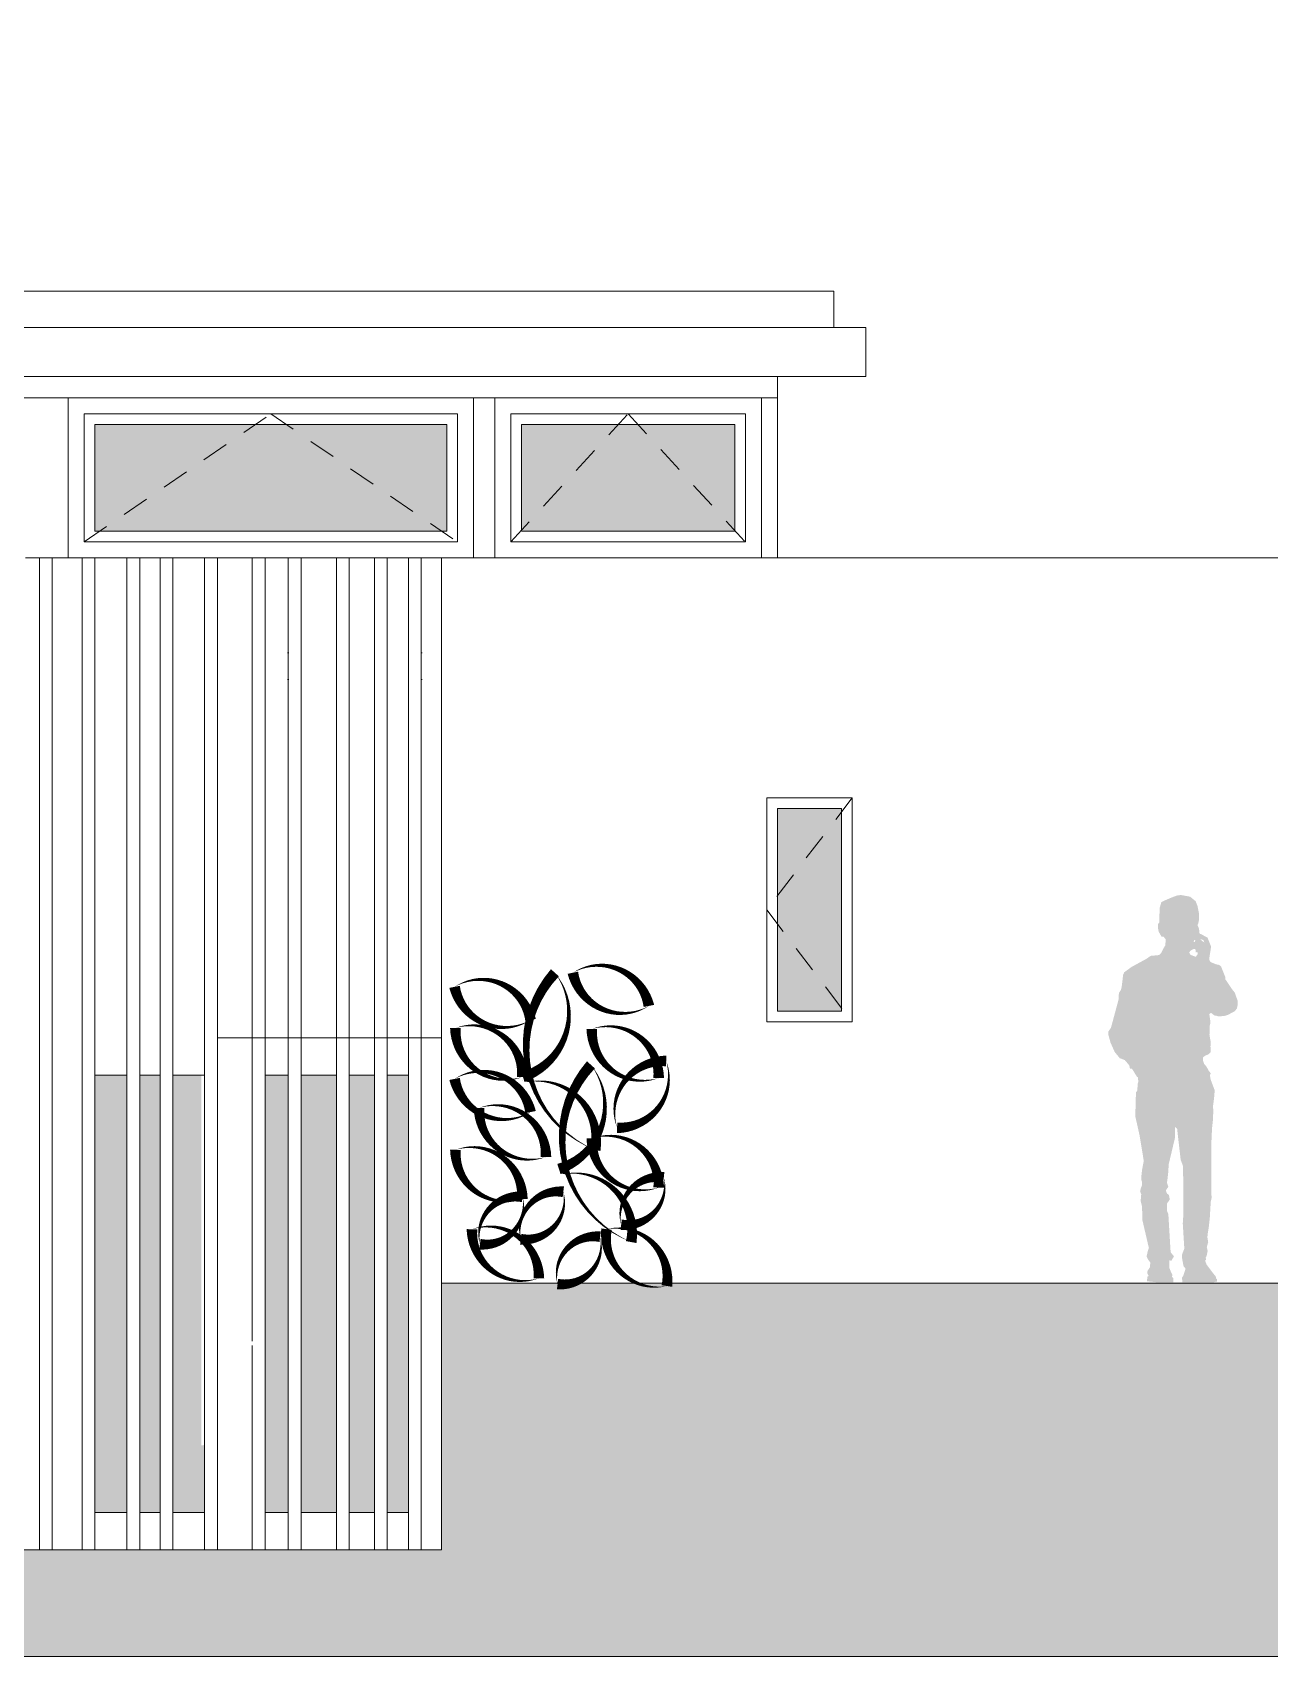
# Model space of a CAD drawing. Header units: metres. Extents: x -183 to 1639, y -350 to 198.
# Drawn here: x 558.83 to 564.62, y -183.95 to -176.33 of the extents above; entities that cross this region are included whole.
import ezdxf

# ---------------------------------------------------------------- set-up
doc = ezdxf.new("R2010")
doc.units = ezdxf.units.M
doc.header["$MEASUREMENT"] = 0
doc.header["$XCLIPFRAME"] = 2
doc.linetypes.add('DASHED', pattern=[19.05, 12.7, -6.35])
for name, color, linetype in [('2 lidi', 4, 'Continuous'), ('okna', 4, 'Continuous'), ('pohled', 4, 'Continuous'), ('SRAFA', 251, 'Continuous'), ('SRAFY-TERÉN', 252, 'Continuous'), ('stafaz', 254, 'Continuous'), ('zariz.predmety', 203, 'Continuous')]:
    doc.layers.add(name, color=color, linetype=linetype)
doc.layers.add('FLOATINGWINDOWS', color=2, linetype='Continuous', plot=False)
picture_1 = doc.add_image_def('image1.jpg', size_in_pixel=(1024, 512))
pattern_1 = [(360, (28.2745, 62.7584), (0.03125, 0.0625), [0, -0.0625])]

# ---------------------------------------------------------------- blocks, each defined once
blk = doc.blocks.new('pan')
at = {"layer": '2 lidi'}
h = blk.add_hatch(color=254, dxfattribs=at)
h.dxf.hatch_style = 1
h.paths.add_polyline_path([(162.087, 139.2882), (162.087, 139.3041), (162.075, 139.3226), (162.0393, 139.455), (162.0393, 139.4736), (162.0366, 139.4868), (162.0287, 139.4987), (162.0247, 139.5146), (162.0181, 139.5703), (162.0128, 139.5822), (161.9783, 139.6073), (161.9081, 139.6457), (161.8895, 139.659), (161.8485, 139.663), (161.8392, 139.6735), (161.8286, 139.6947), (161.8207, 139.708), (161.818, 139.7358), (161.8286, 139.749), (161.8379, 139.749), (161.8511, 139.7715), (161.8551, 139.7914), (161.8538, 139.81), (161.8485, 139.8152), (161.8471, 139.8828), (161.8392, 139.9106), (161.8233, 139.9187), (161.7942, 139.9312), (161.7663, 139.9418), (161.7471, 139.9444), (161.7041, 139.9365), (161.6782, 139.9153), (161.6696, 139.8934), (161.663, 139.861), (161.6623, 139.8299), (161.665, 139.8147), (161.6689, 139.8034), (161.6696, 139.8001), (161.667, 139.7981), (161.6623, 139.7862), (161.6597, 139.763), (161.6524, 139.761), (161.6338, 139.7504), (161.6232, 139.7451), (161.6213, 139.7412), (161.6067, 139.7047), (161.6067, 139.6961), (161.6133, 139.6538), (161.6146, 139.6425), (161.6107, 139.6326), (161.6027, 139.6279), (161.5822, 139.6193), (161.5683, 139.6167), (161.559, 139.6094), (161.5384, 139.5577), (161.5384, 139.5485), (161.5073, 139.5023), (161.4941, 139.4857), (161.4901, 139.4738), (161.4855, 139.4605), (161.4815, 139.4499), (161.4808, 139.4307), (161.4848, 139.4122), (161.4947, 139.3996), (161.5113, 139.391), (161.5252, 139.3831), (161.5398, 139.3784), (161.5484, 139.3771), (161.5709, 139.3751), (161.5789, 139.3778), (161.5908, 139.3798), (161.6027, 139.3897), (161.6073, 139.3917), (161.614, 139.3851), (161.6107, 139.3625), (161.6087, 139.346), (161.6126, 139.3288), (161.6133, 139.2877), (161.6073, 139.2546), (161.6087, 139.2341), (161.6073, 139.2076), (161.6173, 139.1977), (161.6325, 139.1917), (161.6431, 139.1838), (161.6431, 139.1665), (161.6385, 139.1526), (161.6279, 139.1407), (161.6153, 139.1182), (161.6073, 139.1089), (161.6113, 139.0997), (161.608, 139.0798), (161.5888, 139.0289), (161.5921, 138.9892), (161.5967, 138.9554), (161.5954, 138.9296), (161.5974, 138.8872), (161.6014, 138.8515), (161.6047, 138.7767), (161.604, 138.7151), (161.604, 138.6694), (161.604, 138.6429), (161.6054, 138.5431), (161.6027, 138.5285), (161.6054, 138.5146), (161.6073, 138.5066), (161.612, 138.4285), (161.6166, 138.3875), (161.6213, 138.3577), (161.6232, 138.3398), (161.6193, 138.3173), (161.6259, 138.2941), (161.6219, 138.2756), (161.6266, 138.2517), (161.6312, 138.2451), (161.6299, 138.2391), (161.6292, 138.2352), (161.6338, 138.2299), (161.6266, 138.2115), (161.5961, 138.1711), (161.5835, 138.1552), (161.5822, 138.1466), (161.5782, 138.1439), (161.5775, 138.1327), (161.5967, 138.1284), (161.7398, 138.1284), (161.7425, 138.1505), (161.7365, 138.1591), (161.7253, 138.1923), (161.7339, 138.2028), (161.7359, 138.2095), (161.7425, 138.2452), (161.7425, 138.2578), (161.7312, 138.2863), (161.7385, 138.404), (161.7352, 138.4557), (161.7359, 138.5914), (161.7378, 138.6748), (161.7484, 138.7033), (161.7571, 138.7789), (161.765, 138.8488), (161.7743, 138.8567), (161.7756, 138.8037), (161.8048, 138.6806), (161.8061, 138.6488), (161.8101, 138.613), (161.8127, 138.5958), (161.8061, 138.576), (161.818, 138.5601), (161.8127, 138.5455), (161.8034, 138.5376), (161.7995, 138.5164), (161.8127, 138.4978), (161.8127, 138.4647), (161.8061, 138.4475), (161.8021, 138.38), (161.7955, 138.2701), (161.7796, 138.2502), (161.7849, 138.2422), (161.7915, 138.2303), (161.8021, 138.2316), (161.8008, 138.1946), (161.7955, 138.1813), (161.7875, 138.1641), (161.7889, 138.1535), (161.7822, 138.1482), (161.7822, 138.1284), (161.7981, 138.1284), (161.8551, 138.1284), (161.9068, 138.1337), (161.9041, 138.1548), (161.8988, 138.1588), (161.9054, 138.1734), (161.9028, 138.184), (161.8922, 138.1999), (161.8909, 138.2211), (161.9028, 138.2383), (161.9081, 138.2502), (161.9028, 138.274), (161.8975, 138.2899), (161.928, 138.421), (161.9293, 138.4833), (161.9359, 138.5098), (161.9333, 138.5415), (161.9386, 138.5561), (161.9359, 138.5667), (161.9293, 138.5852), (161.9293, 138.5998), (161.9333, 138.6104), (161.9319, 138.6329), (161.9293, 138.6568), (161.9213, 138.6978), (161.9412, 138.8183), (161.9611, 138.907), (161.9584, 139.0037), (161.9584, 139.0183), (161.9518, 139.0276), (161.9505, 139.0461), (161.9505, 139.058), (161.9465, 139.0686), (161.9492, 139.0895), (161.9531, 139.0922), (161.977, 139.1306), (161.9863, 139.1306), (161.9889, 139.1452), (162.0101, 139.1703), (162.034, 139.1796), (162.0578, 139.2087), (162.0777, 139.2537)])
h.paths.add_polyline_path([(161.6776, 139.6551), (161.6696, 139.6657), (161.6683, 139.6724), (161.6709, 139.6777), (161.6776, 139.675), (161.6789, 139.6882), (161.6842, 139.6922), (161.6948, 139.6882), (161.7027, 139.6829), (161.708, 139.675), (161.7027, 139.6644), (161.6895, 139.6591)], flags=16)
h.paths.add_polyline_path([(161.6829, 139.724), (161.6789, 139.7333), (161.6842, 139.7333), (161.6868, 139.7293), (161.6882, 139.7253)], flags=16)
h.paths.add_polyline_path([(161.6378, 139.7227), (161.6418, 139.7333), (161.6577, 139.7386), (161.6484, 139.7293)], flags=16)

msp = doc.modelspace()

# ---------------------------------------------------------------- hatches: boundary and pattern name
at = {"layer": 'SRAFA', "linetype": 'Continuous', "lineweight": 0}
for points in [[(559.118, -178.1713), (560.768, -178.1713), (560.768, -178.6713), (559.118, -178.6713)], [(561.118, -178.1713), (562.118, -178.1713), (562.118, -178.6713), (561.118, -178.6713)], [(562.618, -179.9713), (562.318, -179.9713), (562.318, -180.9213), (562.618, -180.9213)], [(559.1187, -182.9823), (559.2687, -182.9744), (559.2687, -181.2213), (559.1187, -181.2213)], [(559.3287, -182.9712), (559.4242, -182.9662), (559.4242, -181.2213), (559.3287, -181.2213)], [(559.618, -181.2213), (559.4842, -181.2213), (559.4842, -182.963), (559.618, -182.956)], [(559.9162, -182.9403), (560.0252, -182.9346), (560.0252, -181.2213), (559.9162, -181.2213)], [(560.0852, -182.9314), (560.2506, -182.9227), (560.2506, -181.2213), (560.0852, -181.2213)], [(560.3106, -182.9195), (560.429, -182.9133), (560.429, -181.2213), (560.3106, -181.2213)], [(560.5887, -181.2213), (560.489, -181.2213), (560.489, -182.9102), (560.5887, -182.9049)], [(560.0252, -182.9346), (559.9162, -182.9403), (559.9162, -183.2713), (560.0252, -183.2713)], [(560.2506, -182.9227), (560.0852, -182.9314), (560.0852, -183.2713), (560.2506, -183.2713)], [(560.429, -182.9133), (560.3106, -182.9195), (560.3106, -183.2713), (560.429, -183.2713)], [(560.5887, -182.9049), (560.489, -182.9102), (560.489, -183.2713), (560.5887, -183.2713)], [(559.2687, -182.9744), (559.1187, -182.9823), (559.1187, -183.2713), (559.2687, -183.2713)], [(559.4242, -182.9662), (559.3287, -182.9712), (559.3287, -183.2713), (559.4242, -183.2713)], [(559.633, -183.2713), (559.633, -182.9552), (559.4842, -182.963), (559.4842, -183.2713)]]:
    msp.add_hatch(color=254, dxfattribs=at).paths.add_polyline_path(points)
h = msp.add_hatch(dxfattribs=at)
h.set_pattern_fill('DOTS', color=256, style=0)
h.set_pattern_definition(pattern_1)
h.paths.add_polyline_path([(560.0252, -179.4213), (560.0252, -179.1228), (560.018, -179.1228), (560.018, -179.4213)])
h = msp.add_hatch(dxfattribs=at)
h.set_pattern_fill('DOTS', color=256, style=0)
h.set_pattern_definition(pattern_1)
h.paths.add_polyline_path([(560.6487, -179.1228), (560.6487, -179.4213), (560.668, -179.4213), (560.668, -179.1228)])
at = {"layer": 'SRAFY-TERÉN', "linetype": 'Continuous', "lineweight": 0}
msp.add_hatch(color=256, dxfattribs=at).paths.add_polyline_path([(552.303, -183.4463), (550.303, -183.4463), (550.303, -183.9463), (588.3725, -183.9463), (588.3725, -181.4425), (579.303, -182.1963), (560.993, -182.1963), (560.743, -182.1963), (560.743, -183.4463)])

# ---------------------------------------------------------------- linework, layer by layer
at = {"layer": 'FLOATINGWINDOWS', "linetype": 'Continuous', "lineweight": 0, "flags": 128}
msp.add_lwpolyline([(552.303, -183.4463), (550.303, -183.4463), (550.303, -183.9463), (588.3725, -183.9463), (588.3725, -181.4425), (579.303, -182.1963), (560.993, -182.1963), (560.743, -182.1963), (560.743, -183.4463)], close=True, dxfattribs=at)
at = {"layer": 'okna', "linetype": 'Continuous', "lineweight": 0}
for p, q in [((562.583, -177.7167), (562.583, -177.5463)), ((562.318, -178.7963), (562.318, -177.9463)), ((560.893, -178.7963), (560.893, -178.0463)), ((560.993, -178.7963), (560.993, -178.0463)), ((562.243, -178.0463), (562.243, -178.7963)), ((562.243, -178.7963), (562.243, -178.0463)), ((558.993, -178.7963), (558.793, -178.7963)), ((558.8587, -183.4463), (558.8587, -178.7963)), ((558.8587, -178.7963), (558.9187, -178.7963)), ((558.9187, -178.7963), (558.9187, -183.4463)), ((560.743, -178.7963), (558.993, -178.7963)), ((559.0587, -183.4463), (559.0587, -178.7963)), ((559.0587, -178.7963), (559.1187, -178.7963)), ((559.1187, -178.7963), (559.1187, -183.4463)), ((559.2687, -183.4463), (559.2687, -178.7963)), ((559.2687, -178.7963), (559.3287, -178.7963)), ((559.3287, -178.7963), (559.3287, -183.4463)), ((559.4242, -183.4463), (559.4242, -178.7963)), ((559.4242, -178.7963), (559.4842, -178.7963)), ((559.4842, -178.7963), (559.4842, -183.4463)), ((559.633, -183.4463), (559.633, -178.7963)), ((559.693, -178.7963), (559.693, -183.4463)), ((559.8562, -178.7963), (559.9162, -178.7963)), ((559.8562, -182.4686), (559.8562, -178.7963)), ((559.9162, -178.7963), (559.9162, -183.4463)), ((560.0252, -183.4463), (560.0252, -178.7963)), ((560.0252, -178.7963), (560.0852, -178.7963)), ((560.0852, -178.7963), (560.0852, -183.4463)), ((560.2506, -181.2213), (560.2506, -178.7963)), ((560.2506, -178.7963), (560.3106, -178.7963)), ((560.3106, -178.7963), (560.3106, -183.4463)), ((560.429, -183.4463), (560.429, -178.7963)), ((560.429, -178.7963), (560.489, -178.7963)), ((560.489, -178.7963), (560.489, -183.4463)), ((560.5887, -183.4463), (560.5887, -178.7963)), ((560.5887, -178.7963), (560.6487, -178.7963)), ((560.6487, -178.7963), (560.6487, -183.4463)), ((560.743, -181.0463), (560.743, -178.7963)), ((560.743, -178.7963), (579.303, -178.7963)), ((560.2506, -183.4463), (560.2506, -181.2213)), ((559.8562, -183.4463), (559.8562, -182.4886))]:
    msp.add_line(p, q, dxfattribs=at)
at = {"layer": 'okna', "linetype": 'DASHED', "lineweight": 0, "ltscale": 0.01}
for p, q in [((559.068, -178.7213), (559.943, -178.1213)), ((559.943, -178.1213), (560.818, -178.7213)), ((561.068, -178.7213), (561.618, -178.1213)), ((561.618, -178.1213), (562.168, -178.7213)), ((562.668, -179.9213), (562.268, -180.4463)), ((562.268, -180.4463), (562.668, -180.9713))]:
    msp.add_line(p, q, dxfattribs=at)
at = {"layer": 'okna', "linetype": 'Continuous', "lineweight": 0}
for points in [[(558.993, -178.0463), (560.893, -178.0463), (560.893, -178.7963), (558.993, -178.7963)], [(560.993, -178.0463), (562.243, -178.0463), (562.243, -178.7963), (560.993, -178.7963)], [(559.068, -178.1213), (560.818, -178.1213), (560.818, -178.7213), (559.068, -178.7213)], [(561.068, -178.1213), (562.168, -178.1213), (562.168, -178.7213), (561.068, -178.7213)], [(559.118, -178.1713), (560.768, -178.1713), (560.768, -178.6713), (559.118, -178.6713)], [(561.118, -178.1713), (562.118, -178.1713), (562.118, -178.6713), (561.118, -178.6713)], [(562.268, -179.9213), (562.668, -179.9213), (562.668, -180.9713), (562.268, -180.9713)], [(562.318, -179.9713), (562.618, -179.9713), (562.618, -180.9213), (562.318, -180.9213)], [(559.693, -181.0463), (560.743, -181.0463), (560.743, -183.4463), (559.693, -183.4463)]]:
    msp.add_lwpolyline(points, close=True, dxfattribs=at)
for points in [[(559.1187, -181.2213), (559.2687, -181.2213)], [(559.3287, -181.2213), (559.4242, -181.2213)], [(559.4842, -181.2213), (559.633, -181.2213), (559.633, -183.2713), (559.4842, -183.2713)], [(559.9162, -181.2213), (560.0252, -181.2213)], [(560.0852, -181.2213), (560.2506, -181.2213)], [(560.3106, -181.2213), (560.429, -181.2213)], [(560.489, -181.2213), (560.5887, -181.2213), (560.5887, -183.2713), (560.489, -183.2713)], [(559.2687, -183.2713), (559.1187, -183.2713)], [(559.4242, -183.2713), (559.3287, -183.2713)], [(560.0252, -183.2713), (559.9162, -183.2713)], [(560.2506, -183.2713), (560.0852, -183.2713)], [(560.429, -183.2713), (560.3106, -183.2713)]]:
    msp.add_lwpolyline(points, dxfattribs=at)
at = {"layer": 'pohled', "lineweight": 0}
for p, q in [((552.253, -177.5463), (562.583, -177.5463)), ((552.103, -177.7167), (562.733, -177.7167)), ((562.733, -177.9463), (562.733, -177.7167)), ((552.103, -177.9463), (562.733, -177.9463)), ((552.518, -178.0463), (562.318, -178.0463)), ((560.743, -181.0463), (559.693, -181.0463)), ((560.743, -181.7963), (560.743, -181.0463)), ((560.743, -181.7963), (560.743, -182.1963))]:
    msp.add_line(p, q, dxfattribs=at)
at = {"layer": 'zariz.predmety', "color": 252, "linetype": 'Continuous', "ltscale": 0.001}
for points in [[(561.2749, -180.7409, 0, 0, -0.520567), (561.2749, -180.7409, 0, 0.05, -0.520567), (561.1251, -181.2293, 0, 0.05, -0.520567), (561.1467, -181.2524, 0, 0.05, -0.520567), (561.4638, -181.5718, 0, 0.05, -0.520567), (561.2749, -180.7409, 0.05, 0.05, 0)], [(561.7156, -180.8964, 0, 0, -0.520567), (561.7156, -180.8964, 0, 0.05, -0.520567), (561.359, -180.7409, 0, 0.05, -0.520567), (561.7156, -180.8964, 0.05, 0.05, 0)], [(561.161, -180.9624, 0, 0, -0.520567), (561.161, -180.9624, 0, 0.05, -0.520567), (560.8045, -180.807, 0, 0.05, -0.520567), (561.161, -180.9624, 0.05, 0.05, 0)], [(560.8085, -181, 0, 0, -0.520567), (560.8085, -181, 0, 0.05, -0.520567), (561.1222, -181.23, 0, 0.05, -0.520567), (560.8085, -181, 0.05, 0.05, 0)], [(561.4478, -181.0045, 0, 0, -0.520567), (561.4478, -181.0045, 0, 0.05, -0.520567), (561.7615, -181.2344, 0, 0.05, -0.520567), (561.4478, -181.0045, 0.05, 0.05, 0)], [(561.161, -181.394, 0, 0, -0.520567), (561.161, -181.394, 0, 0.05, -0.520567), (560.8045, -181.2385, 0, 0.05, -0.520567), (561.161, -181.394, 0.05, 0.05, 0)], [(561.4437, -181.1725, 0, 0, -0.520567), (561.4437, -181.1725, 0, 0.05, -0.520567), (561.2939, -181.6609, 0, 0.05, -0.520567), (561.3155, -181.684, 0, 0.05, -0.520567), (561.6326, -182.0034, 0, 0.05, -0.520567), (561.4437, -181.1725, 0.05, 0.05, 0)], [(561.7965, -181.1542, 0, 0, -0.520567), (561.7965, -181.1542, 0, 0.05, -0.520567), (561.5665, -181.4679, 0, 0.05, -0.520567), (561.7965, -181.1542, 0.05, 0.05, 0)], [(560.9191, -181.3744, 0, 0, -0.520567), (560.9191, -181.3744, 0, 0.05, -0.520567), (561.2329, -181.6044, 0, 0.05, -0.520567), (560.9191, -181.3744, 0.05, 0.05, 0)], [(561.448, -181.5178, 0, 0, -0.520567), (561.448, -181.5178, 0, 0.05, -0.520567), (561.7617, -181.7478, 0, 0.05, -0.520567), (561.448, -181.5178, 0.05, 0.05, 0)], [(560.8085, -181.5709, 0, 0, -0.520567), (560.8085, -181.5709, 0, 0.05, -0.520567), (561.1222, -181.8008, 0, 0.05, -0.520567), (560.8085, -181.5709, 0.05, 0.05, 0)], [(561.5855, -181.9224, 0, 0, -0.520567), (561.5855, -181.9224, 0, 0.05, -0.520567), (561.7852, -181.7001, 0, 0.05, -0.520567), (561.5855, -181.9224, 0.05, 0.05, 0)], [(560.9234, -182.0136, 0, 0, -0.520567), (560.9234, -182.0136, 0, 0.05, -0.520567), (561.1231, -181.7914, 0, 0.05, -0.520567), (560.9234, -182.0136, 0.05, 0.05, 0)], [(561.1147, -181.99, 0, 0, -0.520567), (561.1147, -181.99, 0, 0.05, -0.520567), (561.3144, -181.7677, 0, 0.05, -0.520567), (561.1147, -181.99, 0.05, 0.05, 0)], [(561.1997, -182.1732, 0, 0, -0.520567), (561.1997, -182.1732, 0, 0.05, -0.520567), (560.886, -181.9433, 0, 0.05, -0.520567), (561.1997, -182.1732, 0.05, 0.05, 0)], [(561.2873, -182.2005, 0, 0, -0.520567), (561.2873, -182.2005, 0, 0.05, -0.520567), (561.487, -181.9782, 0, 0.05, -0.520567), (561.2873, -182.2005, 0.05, 0.05, 0)], [(561.8, -182.2095, 0, 0, -0.520567), (561.8, -182.2095, 0, 0.05, -0.520567), (561.5169, -181.9428, 0, 0.05, -0.520567), (561.8, -182.2095, 0.05, 0.05, 0)]]:
    msp.add_lwpolyline(points, format="xyseb", close=True, dxfattribs=at)

# ---------------------------------------------------------------- block references
at = {"linetype": 'Continuous', "lineweight": 0, "xscale": -1}
msp.add_blockref('pan', (725.9567, -320.3208), dxfattribs=at)

# ---------------------------------------------------------------- pictures from other files: only their frames are drawn
at = {"layer": 'stafaz', "linetype": 'Continuous', "lineweight": 0}
image = msp.add_image(picture_1, insert=(527.1448, -196.1487), size_in_units=(139.9446, 69.9723), dxfattribs=at)
image.set_boundary_path([(169.3186, 418.5353), (169.3186, 407.5788), (168.9528, 407.5788), (168.9528, 310.7969), (447.5144, 310.7969), (447.5144, 392.9164), (447.1486, 392.9164), (447.1486, 403.8922), (429.8103, 405.3637), (429.8103, 402.0469), (385.9072, 402.0469), (385.9072, 409.0128), (381.1511, 409.4081), (381.1511, 384.5297), (291.479, 384.5297), (291.479, 371.378), (288.1131, 371.378), (288.1131, 384.5297), (256.8687, 384.5297), (256.8687, 378.31), (259.9053, 378.31), (259.9053, 376.6302), (258.8078, 376.6302), (258.8078, 375.3832), (183.2213, 375.3832), (183.2213, 376.6302), (182.1237, 376.6302), (182.1237, 378.31), (185.1603, 378.31), (185.1603, 384.5297), (183.5871, 384.5297), (183.5871, 418.5546), (169.3186, 418.5353)])

doc.saveas('drawing.dxf')
